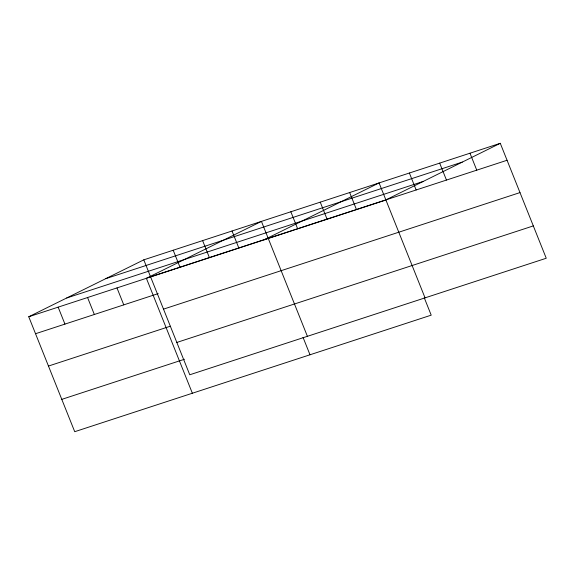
<?xml version="1.0" encoding="UTF-8"?>
<svg xmlns="http://www.w3.org/2000/svg" width="575" height="575" viewBox="0 0 575 575"><rect width="100%" height="100%" fill="white"/><g stroke="black" fill="none" stroke-linecap="round" stroke-linejoin="round"><path stroke-width="0.86" d="M424.242 297.742L431.207 315.158L74.721 431.696L28.75 316.76L143.793 259.842L500.279 143.304L546.25 258.24L189.764 374.778L143.793 259.842M264.033 239.847L379.076 182.929L425.047 297.864M500.279 143.304L385.236 200.222L354.933 210.127M105.829 278.631L462.314 162.085M66.714 297.979L423.2 181.434M150.578 276.798L507.064 160.26M28.75 316.76L174.958 268.963M175.799 268.69L234.622 249.457M235.463 249.183L294.335 229.943M295.176 229.662L354.092 210.4M35.535 333.723L158.211 293.609M163.508 309.134L519.994 192.589M48.465 366.052L170.308 326.219M176.834 342.448L533.32 225.903M61.791 399.366L184.467 359.26M469.976 153.209L476.761 170.164M439.674 163.113L446.459 180.068M409.378 173.018L416.156 189.98M349.665 192.539L356.442 209.494M320.253 202.156L327.038 219.111M290.842 211.772L297.627 228.728M307.402 336.317L261.431 221.389L146.388 278.307L192.359 393.235M303.039 337.367L310.004 354.782M232.027 230.999L238.805 247.954M202.616 240.616L209.393 257.571M173.204 250.233L179.982 267.188M116.984 287.917L123.762 304.872M87.573 297.534L94.35 314.489M58.161 307.151L64.939 324.106"/></g></svg>
